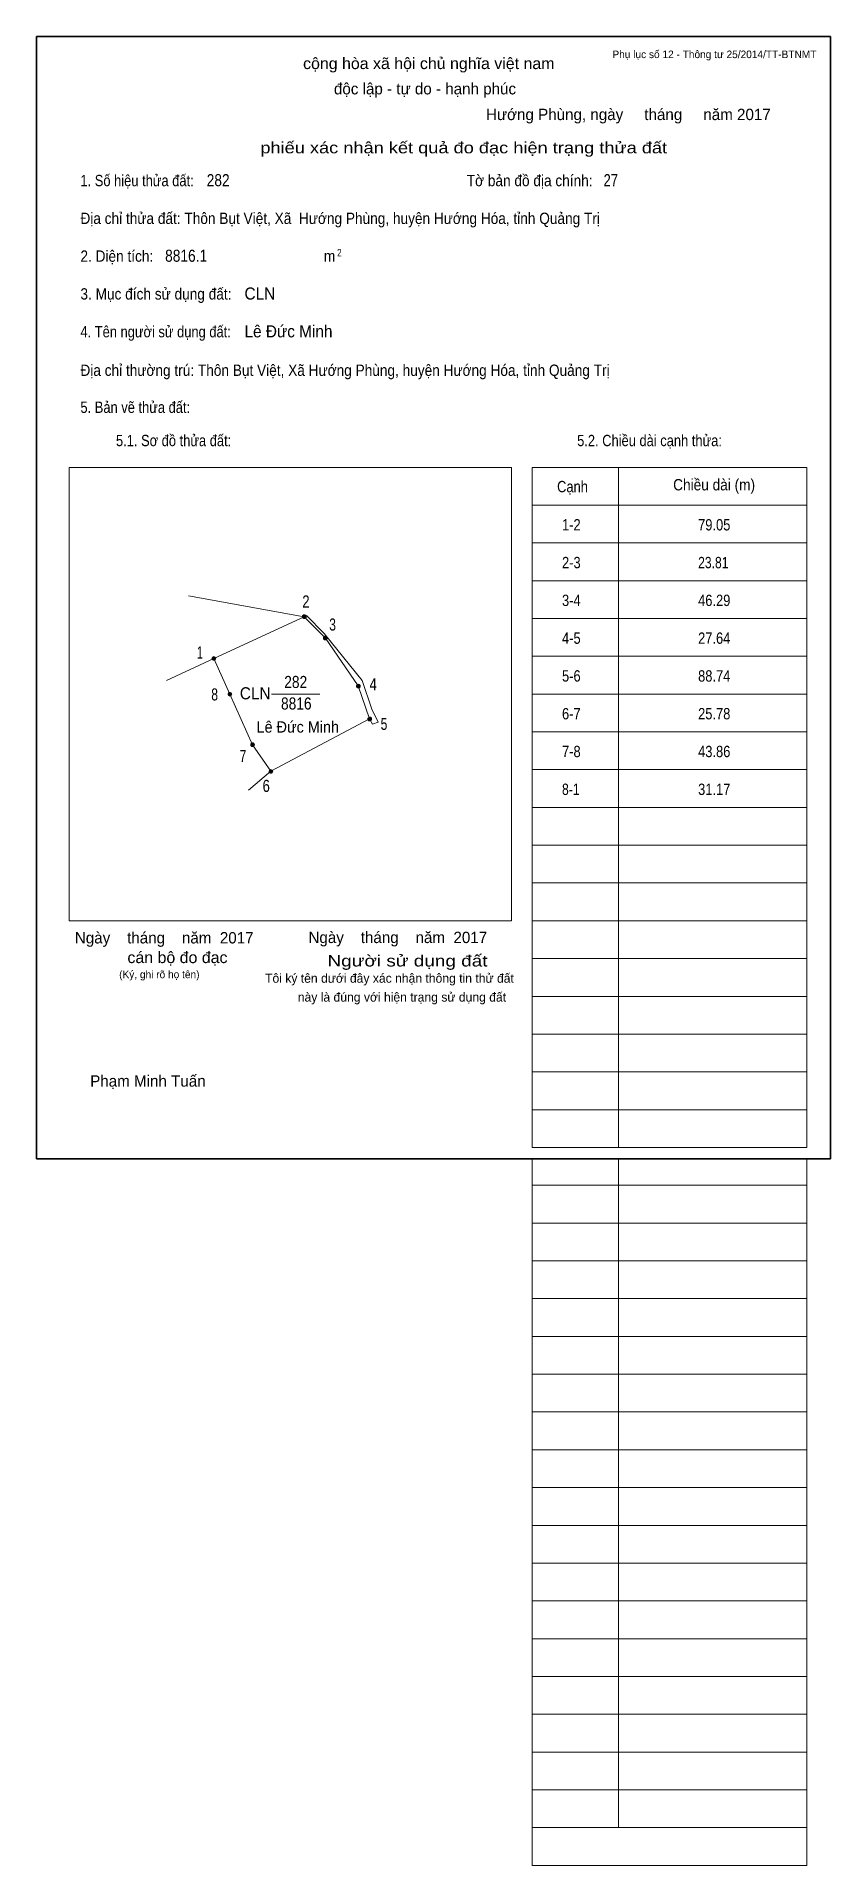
# Model space of a CAD drawing. Header units: centimetres. Extents: x 0 to 21, y -18.7 to 29.7.
import ezdxf
from ezdxf.enums import TextEntityAlignment as Align

# ---------------------------------------------------------------- set-up
doc = ezdxf.new("R2010")
doc.units = ezdxf.units.CM
doc.header["$LTSCALE"] = 0.12
for name, color, linetype in [('2', 7, 'Continuous'), ('30', 7, 'Continuous'), ('34', 7, 'Continuous')]:
    doc.layers.add(name, color=color, linetype=linetype)
for name, color, linetype, lineweight in [('32', 7, 'Continuous', 13), ('33', 7, 'Continuous', 13), ('6', 7, 'Continuous', 13), ('63', 7, 'Continuous', 13)]:
    doc.layers.add(name, color=color, linetype=linetype, lineweight=lineweight)

msp = doc.modelspace()

# ---------------------------------------------------------------- hatches: boundary and pattern name
at = {"layer": '32'}
for points in [[(7.131, 14.3477, 1), (7.031, 14.3477, 1)], [(7.689, 13.7833, 1), (7.589, 13.7833, 1)], [(4.7387, 13.243, 1), (4.6387, 13.243, 1)], [(5.1637, 12.295, 1), (5.0637, 12.295, 1)], [(8.5603, 12.51, 1), (8.4603, 12.51, 1)], [(8.8617, 11.6393, 1), (8.7617, 11.6393, 1)], [(5.7637, 10.9617, 1), (5.6637, 10.9617, 1)], [(6.249, 10.2523, 1), (6.149, 10.2523, 1)]]:
    msp.add_hatch(color=256, dxfattribs=at).paths.add_polyline_path(points)

# ---------------------------------------------------------------- linework, layer by layer
for centre in [(7.081, 14.3477), (7.639, 13.7833), (4.6887, 13.243), (5.1137, 12.295), (8.5103, 12.51), (8.8117, 11.6393), (5.7137, 10.9617), (6.199, 10.2523)]:
    msp.add_circle(centre, 0.05, dxfattribs=at)
at = {"layer": '33'}
msp.add_line((6.21, 12.3), (7.49, 12.3), dxfattribs=at)
at = {"layer": '6'}
for p, q in [((4.02, 14.9), (7.08, 14.34)), ((6.2, 10.26), (8.81, 11.64)), ((6.2, 10.26), (5.61, 9.76))]:
    msp.add_line(p, q, dxfattribs=at)
for points in [[(3.44, 12.66), (4.69, 13.24), (7.08, 14.34)], [(9.04, 11.56), (8.87, 11.9), (8.61, 12.66), (7.61, 13.9), (7.14, 14.38), (7.08, 14.34)], [(8.81, 11.64), (8.51, 12.52), (7.64, 13.78), (7.08, 14.34)], [(4.69, 13.24), (5.11, 12.3), (5.71, 10.96), (6.2, 10.26)], [(8.81, 11.64), (8.89, 11.5), (9.04, 11.56)]]:
    msp.add_lwpolyline(points, dxfattribs=at)
at = {"layer": '63'}
for p, q in [((0.86, 18.3), (12.56, 18.3)), ((0.86, 6.3), (0.86, 18.3)), ((12.56, 6.3), (12.56, 18.3)), ((13.11, 18.3), (20.38, 18.3)), ((13.11, 0.3), (13.11, 18.3)), ((15.39, 0.3), (15.39, 18.3)), ((20.38, 0.3), (20.38, 18.3)), ((13.11, 17.3), (20.38, 17.3)), ((13.11, 16.3), (20.38, 16.3)), ((13.11, 15.3), (20.38, 15.3)), ((13.11, 14.3), (20.38, 14.3)), ((13.11, 13.3), (20.38, 13.3)), ((13.11, 12.3), (20.38, 12.3)), ((13.11, 11.3), (20.38, 11.3)), ((13.11, 10.3), (20.38, 10.3)), ((13.11, 9.3), (20.38, 9.3)), ((13.11, 8.3), (20.38, 8.3)), ((13.11, 7.3), (20.38, 7.3)), ((0.86, 6.3), (12.56, 6.3)), ((13.11, 6.3), (20.38, 6.3)), ((13.11, 5.3), (20.38, 5.3)), ((13.11, 4.3), (20.38, 4.3)), ((13.11, 3.3), (20.38, 3.3)), ((13.11, 2.3), (20.38, 2.3)), ((13.11, 1.3), (20.38, 1.3)), ((13.11, 0.3), (20.38, 0.3)), ((13.11, -18.7), (13.11, 0)), ((15.39, -17.7), (15.39, 0)), ((20.38, -18.7), (20.38, 0)), ((13.11, -0.7), (20.38, -0.7)), ((13.11, -0.7), (20.38, -0.7)), ((13.11, -1.7), (20.38, -1.7)), ((13.11, -2.7), (20.38, -2.7)), ((13.11, -3.7), (20.38, -3.7)), ((13.11, -4.7), (20.38, -4.7)), ((13.11, -5.7), (20.38, -5.7)), ((13.11, -6.7), (20.38, -6.7)), ((13.11, -7.7), (20.38, -7.7)), ((13.11, -8.7), (20.38, -8.7)), ((13.11, -9.7), (20.38, -9.7)), ((13.11, -10.7), (20.38, -10.7)), ((13.11, -11.7), (20.38, -11.7)), ((13.11, -12.7), (20.38, -12.7)), ((13.11, -13.7), (20.38, -13.7)), ((13.11, -14.7), (20.38, -14.7)), ((13.11, -15.7), (20.38, -15.7)), ((13.11, -16.7), (20.38, -16.7)), ((13.11, -17.7), (20.38, -17.7)), ((13.11, -18.7), (20.38, -18.7))]:
    msp.add_line(p, q, dxfattribs=at)
at = {"layer": '63', "lineweight": 35}
msp.add_lwpolyline([(0, 0), (0, 29.7), (21, 29.7), (21, 0)], close=True, dxfattribs=at)

# ---------------------------------------------------------------- texts
at = {"layer": '2', "width": 0.95}
msp.add_text('Lê Đức Minh', height=0.2999, dxfattribs=at).set_placement((6.91, 11.28), align=Align.CENTER)
at = {"layer": '30'}
for s, width, p in [('1-2', 0.85, (13.9, 16.63)), ('79.05', 0.85, (17.5, 16.63)), ('2-3', 0.85, (13.9, 15.63)), ('23.81', 0.8, (17.5, 15.63)), ('3-4', 0.85, (13.9, 14.63)), ('46.29', 0.85, (17.5, 14.63)), ('4-5', 0.85, (13.9, 13.63)), ('27.64', 0.85, (17.5, 13.63)), ('5-6', 0.85, (13.9, 12.63)), ('88.74', 0.85, (17.5, 12.63)), ('6-7', 0.85, (13.9, 11.63)), ('25.78', 0.85, (17.5, 11.63)), ('7-8', 0.85, (13.9, 10.63)), ('43.86', 0.85, (17.5, 10.63)), ('8-1', 0.8, (13.9, 9.63)), ('31.17', 0.85, (17.5, 9.63))]:
    msp.add_text(s, height=0.3, dxfattribs=dict(at, width=width)).set_placement(p)
at = {"layer": '32'}
for s, width, p in [('2', 0.8, (7.125, 14.59)), ('3', 0.75, (7.83, 13.98)), ('1', 0.65, (4.32, 13.24)), ('4', 0.8, (8.905, 12.4)), ('8', 0.75, (4.71, 12.13)), ('5', 0.75, (9.19, 11.35)), ('7', 0.75, (5.46, 10.5)), ('6', 0.8, (6.075, 9.71))]:
    msp.add_text(s, height=0.32, dxfattribs=dict(at, width=width)).set_placement(p, align=Align.CENTER)
at = {"layer": '33', "width": 0.85}
for s, p in [('282', (6.855, 12.46)), ('8816', (6.87, 11.89))]:
    msp.add_text(s, height=0.32, dxfattribs=at).set_placement(p, align=Align.CENTER)
at = {"layer": '33', "width": 0.95}
msp.add_text('CLN', height=0.32, dxfattribs=at).set_placement((6.19, 12.16), align=Align.RIGHT)
at = {"layer": '34'}
for s, width, p in [('282', 0.85, (4.5, 25.74)), ('27', 0.8, (15, 25.74)), ('8816.1', 0.85, (3.4, 23.74)), ('CLN', 0.95, (5.5, 22.74)), ('Lê Đức Minh', 0.95, (5.5, 21.74))]:
    msp.add_text(s, height=0.32, dxfattribs=dict(at, width=width)).set_placement(p)
at = {"layer": '63', "width": 1.05}
msp.add_text('cộng hòa xã hội chủ nghĩa việt nam', height=0.3, dxfattribs=at).set_placement((10.375, 28.84), align=Align.CENTER)
at = {"layer": '63'}
for s, height, p in [('Phụ lục số 12 - Thông tư 25/2014/TT-BTNMT', 0.2, (20.63, 29.13)), ('Ngày    tháng    năm  2017', 0.3, (5.74, 5.7)), ('Ngày    tháng    năm  2017', 0.3, (11.92, 5.71)), ('(Ký, ghi rõ họ tên)', 0.2, (4.31, 4.78))]:
    msp.add_text(s, height=height, dxfattribs=at).set_placement(p, align=Align.RIGHT)
for s, height, p in [('độc lập - tự do - hạnh phúc', 0.3, (10.275, 28.17)), ('Hướng Phùng, ngày     tháng     năm 2017', 0.3, (15.655, 27.49)), ('Tôi ký tên dưới đây xác nhận thông tin thử đất', 0.24, (9.335, 4.66)), ('này là đúng với hiện trạng sử dụng đất', 0.24, (9.665, 4.16)), ('Phạm Minh Tuấn', 0.3, (2.945, 1.91))]:
    msp.add_text(s, height=height, dxfattribs=at).set_placement(p, align=Align.CENTER)
for s, width, p in [('phiếu xác nhận kết quả đo đạc hiện trạng thửa đất', 1.2, (16.68, 26.61)), ('cán bộ đo đạc', 1.05, (5.05, 5.18)), ('Người sử dụng đất', 1.25, (11.93, 5.09))]:
    msp.add_text(s, height=0.3, dxfattribs=dict(at, width=width)).set_placement(p, align=Align.RIGHT)
for s, height, width, p in [('1. Số hiệu thửa đất:', 0.3, 0.85, (1.16, 25.74)), ('Tờ bản đồ địa chính:', 0.3, 0.9, (11.38, 25.74)), ('Địa chỉ thửa đất: Thôn Bụt Việt, Xã  Hướng Phùng, huyện Hướng Hóa, tỉnh Quảng Trị', 0.3, 0.9, (1.16, 24.74)), ('2. Diện tích:', 0.3, 0.9, (1.16, 23.74)), ('m', 0.3, 0.9, (7.6, 23.74)), ('2', 0.2, 0.8, (7.95, 23.88)), ('3. Mục đích sử dụng đất:', 0.3, 0.9, (1.16, 22.74)), ('4. Tên người sử dụng đất:', 0.3, 0.85, (1.16, 21.74)), ('Địa chỉ thường trú: Thôn Bụt Việt, Xã Hướng Phùng, huyện Hướng Hóa, tỉnh Quảng Trị', 0.3, 0.9, (1.16, 20.72)), ('5. Bản vẽ thửa đất:', 0.3, 0.85, (1.16, 19.74)), ('5.1. Sơ đồ thửa đất:', 0.3, 0.85, (2.1, 18.86)), ('5.2. Chiều dài cạnh thửa:', 0.3, 0.85, (14.3, 18.86)), ('Cạnh', 0.3, 0.85, (13.77, 17.64)), ('Chiều dài (m)', 0.3, 0.9, (16.84, 17.69))]:
    msp.add_text(s, height=height, dxfattribs=dict(at, width=width)).set_placement(p)

doc.saveas('drawing.dxf')
